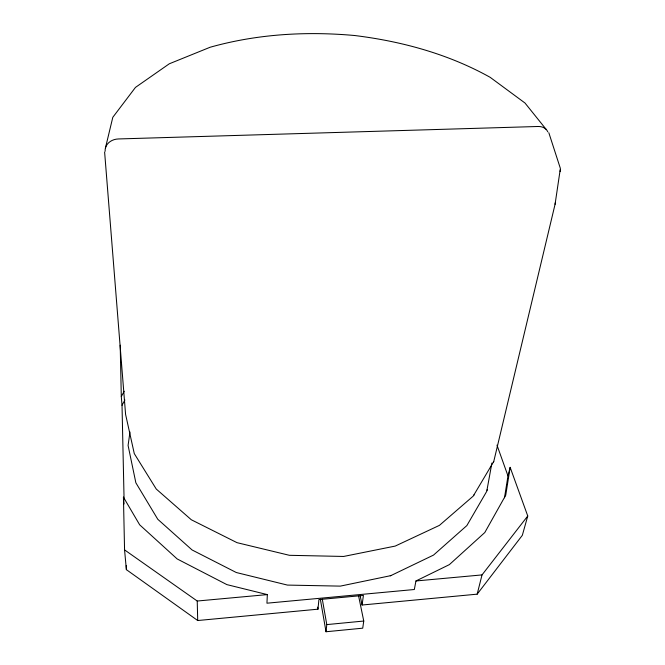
<?xml version="1.0" encoding="UTF-8"?>
<svg xmlns="http://www.w3.org/2000/svg" width="665" height="665" viewBox="0 0 665 665"><rect width="100%" height="100%" fill="white"/><g stroke="black" fill="none" stroke-linecap="round" stroke-linejoin="round"><path stroke-width="1" d="M362.076 605.017L363.423 595.433L318.909 599.572L317.978 609.182L197.705 620.528L126.375 569.647L124.563 549.889L123.441 497.179L139.675 524.826L177.173 558.949L226.89 584.618L267.338 594.601L266.948 603.197L414.328 589.514L415.941 580.969L449.382 564.618L484.793 532.54L505.733 495.201L510.155 467.362L527.752 515.99L522.333 535.317L477.171 594.161L362.076 605.017L360.197 595.923M358.576 595.815L363.755 621.035L362.724 628.176L326.025 631.75L326.789 624.601L322.309 599.198M129.966 431.984L128.087 445.459L135.859 482.79L157.78 519.274L192.085 549.963L236.299 572.523L287.438 585.084L340.305 586.123L390.771 575.649L433.522 555.092L466.855 525.583L486.755 491.31L491.892 463.048M104.613 152.019L125.585 414.386L134.28 453.613L156.25 489.033L191.304 519.756L237.014 542.665L289.4 555.308L343.622 556.455L395.218 546.081L439.432 525.367L473.189 496.132L493.754 461.493L555.067 204.296L560.379 168.453L548.816 132.709M555.067 204.296L555.308 202.742M560.146 171.479L560.387 169.966M504.494 497.794L507.985 475.924L510.155 467.362M487.079 490.379L487.204 489.639M105.386 148.22L112.801 117.314L135.461 87.406L169.301 63.79L210.148 47.24C257.106 34.031 306.141 31.139 354.595 35.511C401.893 41.33 448.418 54.031 490.205 77.348L525.001 103.025L546.314 129.559M477.171 594.161L482.025 574.909L527.752 515.99M124.081 499.731L122.019 405.301L124.912 399.989M122.019 405.301L121.296 396.548L124.214 391.244M493.347 462.167L493.754 461.493M473.638 495.558L474.012 494.926M390.255 575.757L390.771 575.649M326.789 624.601L363.755 621.035M124.563 549.889L197.231 601.027L267.338 594.601M415.941 580.969L482.025 574.909M496.979 445.118L507.985 475.924M320.347 599.265L326.025 631.75M317.629 607.137L317.978 609.182M123.441 497.179L124.039 504.004M197.231 601.027L197.705 620.528M126.283 565.491L126.375 569.647M120.199 345.193L121.296 396.548M547.802 131.853A13.516 10.416 -29.9 0 0 538.093 126.483L118.436 138.952A14.131 11.812 3.4 0 0 105.153 151.304"/></g></svg>
